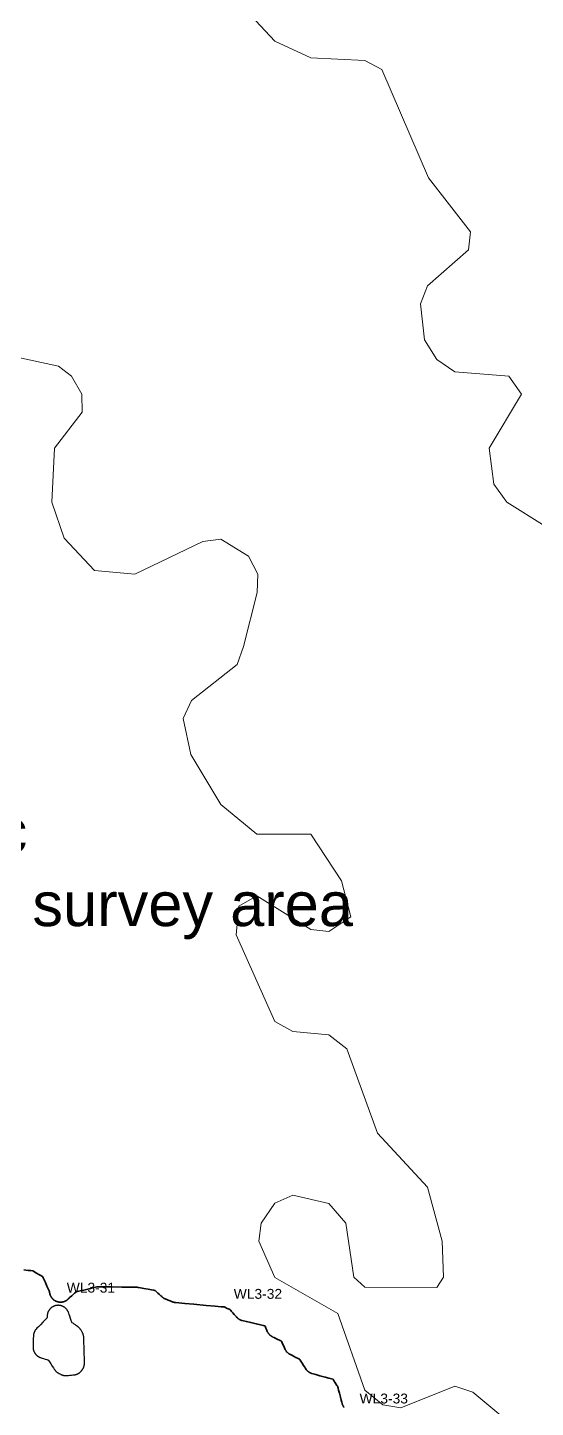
# Model space of a CAD drawing. Extents: x 6810325 to 6812275, y 1878569 to 1880689.
# Drawn here: x 6811668.7 to 6811761.2, y 1879629.4 to 1879880.5 of the extents above; entities that cross this region are included whole.
import ezdxf
from ezdxf.enums import TextEntityAlignment as Align

# ---------------------------------------------------------------- set-up
doc = ezdxf.new("R2010")
doc.units = 21
doc.header["$LTSCALE"] = 10
doc.header["$MEASUREMENT"] = 0
for name, color, linetype, lineweight in [('ANNO-LABELS', 7, 'CONTINUOUS', 18), ('TOPO-CONTOUR-MINOR', 36, 'CONTINUOUS', 13), ('WETL-FLAG', 2, 'CONTINUOUS', 13), ('WETL-FLAG-ID', 8, 'CONTINUOUS', 13), ('WETL-WETLAND-SWALE', 82, 'CONTINUOUS', 35), ('WETL-WETLAND-SWALE-ISLAND', 8, 'CONTINUOUS', 25)]:
    doc.layers.add(name, color=color, linetype=linetype, lineweight=lineweight)
doc.styles.add('LABEL', font='arial.ttf')

msp = doc.modelspace()

# ---------------------------------------------------------------- linework, layer by layer
at = {"layer": 'TOPO-CONTOUR-MINOR'}
for points, elevation in [([(6811762.974302273, 1879789.7853058176), (6811756.03931437, 1879794.1472859092), (6811753.658336047, 1879797.4281195453), (6811752.820792971, 1879803.9897868182), (6811758.680747013, 1879813.8322877272), (6811756.412635, 1879817.0821376252), (6811746.570134091, 1879817.848239643), (6811743.289300455, 1879820.1014384867), (6811741.057487335, 1879823.6747886364), (6811740.292504316, 1879830.236455909), (6811741.5886365175, 1879833.5172895454), (6811749.031165966, 1879840.0789568182), (6811749.390270116, 1879843.3597904546), (6811741.754731387, 1879853.2022913636), (6811733.245829645, 1879872.8872931818), (6811730.165965909, 1879874.5716742699), (6811720.323465001, 1879875.0088820502), (6811713.761797728, 1879878.0884905613), (6811709.387233228, 1879882.7297940908)], 207), ([(6811756.412635, 1879626.7318746904), (6811749.850967728, 1879632.1665101813), (6811746.570134091, 1879633.2616234042), (6811736.727633182, 1879629.3083508234), (6811733.446799546, 1879629.8761879997), (6811730.165965909, 1879632.5538380232), (6811725.235181843, 1879646.5097722728), (6811713.761797728, 1879653.025181048), (6811710.83488142, 1879659.6331068182), (6811711.257747096, 1879662.9139404546), (6811713.761797728, 1879666.538117146), (6811717.042631364, 1879668.0314175359), (6811723.604298636, 1879666.504536585), (6811726.6746096, 1879662.9139404546), (6811728.188116958, 1879653.0714395454), (6811730.165965909, 1879651.2773164664), (6811743.289300455, 1879651.19754945), (6811744.469055566, 1879653.0714395454), (6811744.230135829, 1879659.6331068182), (6811741.566092647, 1879669.4756077272), (6811732.454680928, 1879679.3181086364), (6811726.885132273, 1879694.6401427852), (6811723.604298636, 1879697.1819697495), (6811717.042631364, 1879697.8199127095), (6811713.761797728, 1879699.6224582072), (6811706.704015282, 1879715.4072786365), (6811707.200130455, 1879720.6138189724), (6811710.480964092, 1879722.533475106), (6811720.323465001, 1879716.3626573912), (6811723.604298636, 1879716.0287725455), (6811727.602145775, 1879718.6881122726), (6811725.887173316, 1879725.2497795455), (6811720.323465001, 1879733.7284455418), (6811710.480964092, 1879733.7025662349), (6811703.919296819, 1879739.1225898196), (6811698.478922183, 1879748.215615), (6811697.087148605, 1879754.7772822727), (6811698.57433892, 1879758.058115909), (6811706.888132328, 1879764.6197831817), (6811708.089422268, 1879767.900616818), (6811710.530051025, 1879777.7431177273), (6811710.673268727, 1879781.0239513635), (6811709.003146542, 1879784.304785), (6811703.919296819, 1879787.3943860747), (6811700.638463182, 1879786.9711444722), (6811688.250423547, 1879781.0239513635), (6811680.953461364, 1879781.7478892424), (6811675.379761734, 1879787.5856186363), (6811673.193035435, 1879794.1472859092), (6811673.621404227, 1879803.9897868182), (6811678.675944322, 1879810.551454091), (6811678.605404186, 1879813.8322877272), (6811676.7502922015, 1879817.1131213636), (6811674.391794091, 1879818.905091842), (6811664.549293182, 1879821.0132699297)], 206)]:
    msp.add_lwpolyline(points, dxfattribs=dict(at, elevation=elevation))
at = {"layer": 'WETL-FLAG'}
for p in [(6811674.679508812, 1879648.5443666342), (6811705.091168486, 1879647.4187159848)]:
    msp.add_point(p, dxfattribs=at)
at = {"layer": 'WETL-WETLAND-SWALE'}
msp.add_lwpolyline([(6811668.048667679, 1879654.422969914), (6811668.838661613, 1879654.3381632292), (6811669.369615871, 1879654.2809355482), (6811669.641530454, 1879654.2512868708), (6811669.654405361, 1879654.2492171968), (6811669.666960128, 1879654.246172925), (6811669.679194755, 1879654.2421540553), (6811669.691109244, 1879654.2371605872), (6811669.702703594, 1879654.2311925204), (6811669.8210539445, 1879654.1627574237), (6811670.046160295, 1879654.0318552963), (6811670.3780226465, 1879653.8384861383), (6811670.816640999, 1879653.5826499495), (6811671.148284571, 1879653.3890167964), (6811671.372953363, 1879653.2575866794), (6811671.490647372, 1879653.1883595984), (6811671.5013666, 1879653.181335553), (6811671.510857885, 1879653.1732114665), (6811671.519121222, 1879653.1639873388), (6811671.526156616, 1879653.1536631696), (6811671.5319640655, 1879653.1422389592), (6811671.6105574295, 1879652.9666518061), (6811671.76193671, 1879652.6269017097), (6811671.986101907, 1879652.1229886708), (6811672.28305302, 1879651.454912689), (6811672.506917333, 1879650.9508574847), (6811672.657694846, 1879650.6108230583), (6811672.735385561, 1879650.4348094095), (6811672.73998948, 1879650.4228165387), (6811672.7436516825, 1879650.4125223442), (6811672.746372169, 1879650.4039268258), (6811672.748150943, 1879650.397029984), (6811672.748988004, 1879650.3918318187), (6811672.7506276285, 1879650.3784025288), (6811672.753069818, 1879650.356742114), (6811672.756314574, 1879650.3268505747), (6811672.760361892, 1879650.2887279107), (6811672.765916479, 1879650.2480123565), (6811672.772978332, 1879650.2047039126), (6811672.781547452, 1879650.1588025787), (6811672.791623838, 1879650.1103083543), (6811672.802887351, 1879650.0621228495), (6811672.815337991, 1879650.0142460642), (6811672.828975757, 1879649.9666779977), (6811672.843800648, 1879649.91941865), (6811672.859776298, 1879649.8725839595), (6811672.876902704, 1879649.8261739262), (6811672.895179869, 1879649.7801885493), (6811672.91460779, 1879649.7346278296), (6811672.935138809, 1879649.6896035373), (6811672.956772923, 1879649.6451156726), (6811672.979510133, 1879649.6011642353), (6811673.00335044, 1879649.5577492253), (6811673.028235359, 1879649.5149771497), (6811673.054164887, 1879649.4728480084), (6811673.081139027, 1879649.431361801), (6811673.109157779, 1879649.390518528), (6811673.138152405, 1879649.350418387), (6811673.168122903, 1879649.3110613776), (6811673.199069278, 1879649.2724475004), (6811673.2309915265, 1879649.2345767552), (6811673.263811337, 1879649.1975420471), (6811673.297528712, 1879649.161343376), (6811673.332143647, 1879649.1259807425), (6811673.367656143, 1879649.0914541464), (6811673.4039790835, 1879649.0578482887), (6811673.441112464, 1879649.0251631702), (6811673.4790562885, 1879648.99339879), (6811673.517810554, 1879648.9625551486), (6811673.557280188, 1879648.9327079123), (6811673.597465193, 1879648.9038570812), (6811673.638365567, 1879648.8760026551), (6811673.67998131, 1879648.849144634), (6811673.722210329, 1879648.8233489068), (6811673.765052624, 1879648.7986154733), (6811673.808508197, 1879648.7749443338), (6811673.852577046, 1879648.7523354879), (6811673.89715106, 1879648.7308444004), (6811673.94223024, 1879648.7104710713), (6811673.987814587, 1879648.6912155007), (6811674.033904098, 1879648.673077688), (6811674.080385707, 1879648.6561021302), (6811674.127259415, 1879648.6402888265), (6811674.17452522, 1879648.6256377774), (6811674.222183123, 1879648.612148983), (6811674.270116208, 1879648.5998555338), (6811674.318324478, 1879648.58875743), (6811674.366807928, 1879648.5788546717), (6811674.415566562, 1879648.5701472592), (6811674.464480761, 1879648.562656553), (6811674.513550527, 1879648.5563825537), (6811674.562775861, 1879648.5513252611), (6811674.61215676, 1879648.5474846752), (6811674.661572083, 1879648.5448702178), (6811674.711021831, 1879648.543481889), (6811674.760506003, 1879648.5433196886), (6811674.8100246, 1879648.5443836167), (6811674.859456141, 1879648.5466710634), (6811674.908800624, 1879648.5501820287), (6811674.958058053, 1879648.5549165122), (6811675.007228426, 1879648.5608745143), (6811675.056191117, 1879648.5680414184), (6811675.104946124, 1879648.576417225), (6811675.153493452, 1879648.5860019336), (6811675.201833097, 1879648.5967955438), (6811675.2498464715, 1879648.6087715775), (6811675.297533578, 1879648.6219300344), (6811675.344894414, 1879648.636270914), (6811675.39192898, 1879648.651794217), (6811675.43852189, 1879648.6684618609), (6811675.484673144, 1879648.6862738451), (6811675.530382742, 1879648.7052301706), (6811675.575650684, 1879648.725330837), (6811675.620365917, 1879648.7465265328), (6811675.664528442, 1879648.768817258), (6811675.708138257, 1879648.7922030129), (6811675.751195365, 1879648.816683797), (6811675.793594135, 1879648.8421995537), (6811675.835334569, 1879648.8687502833), (6811675.876416666, 1879648.8963359853), (6811675.916840425, 1879648.92495666), (6811675.956506679, 1879648.9545420944), (6811675.995415427, 1879648.9850922886), (6811676.033566669, 1879649.0166072426), (6811676.070960406, 1879649.0490869563), (6811676.1075049015, 1879649.0824517496), (6811676.143200156, 1879649.116701623), (6811676.178046171, 1879649.151836576), (6811676.212042943, 1879649.1878566083), (6811676.239350332, 1879649.2169902143), (6811676.259968337, 1879649.2392373937), (6811676.273896956, 1879649.2545981463), (6811676.2811361905, 1879649.2630724723), (6811676.288690119, 1879649.271483893), (6811676.296558741, 1879649.2798324088), (6811676.304742055, 1879649.288118019), (6811676.313240062, 1879649.2963407242), (6811676.395185324, 1879649.368987959), (6811676.55057784, 1879649.506059724), (6811676.779417611, 1879649.7075560184), (6811677.081704635, 1879649.9734768423), (6811677.310770334, 1879650.1747906497), (6811677.466614707, 1879650.3114974406), (6811677.549237754, 1879650.3835972142), (6811677.558639473, 1879650.3910899714), (6811677.568575866, 1879650.3975518858), (6811677.579046929, 1879650.4029829577), (6811677.590052663, 1879650.4073831872), (6811677.601593071, 1879650.410752574), (6811677.843850968, 1879650.4693248977), (6811678.316826359, 1879650.5831001587), (6811679.020519242, 1879650.7520783567), (6811679.954929616, 1879650.9762594916), (6811680.659446827, 1879651.145050748), (6811681.134070875, 1879651.258452126), (6811681.378801761, 1879651.316463625), (6811681.393639483, 1879651.3190852455), (6811681.408529228, 1879651.3212536848), (6811681.423470998, 1879651.322968943), (6811681.43846479, 1879651.32423102), (6811681.453510605, 1879651.325039915), (6811681.910604912, 1879651.3225816055), (6811682.809747712, 1879651.3168560911), (6811684.150939004, 1879651.3078633714), (6811685.934178787, 1879651.295603447), (6811687.274322058, 1879651.2862714604), (6811688.171368815, 1879651.2798674116), (6811688.625319059, 1879651.276391301), (6811688.636172789, 1879651.2758431286), (6811688.647004284, 1879651.2750592316), (6811688.657813543, 1879651.2740396105), (6811688.668600567, 1879651.2727842652), (6811688.6793653555, 1879651.2712931954), (6811688.889542121, 1879651.2331423543), (6811689.299130864, 1879651.1583317413), (6811689.908131584, 1879651.0468613566), (6811690.71654428, 1879650.8987312003), (6811691.325693874, 1879650.7869732124), (6811691.735580366, 1879650.7115873927), (6811691.946203755, 1879650.6725737418), (6811691.957564041, 1879650.6699322592), (6811691.968312904, 1879650.6660709302), (6811691.978450346, 1879650.6609897546), (6811691.987976364, 1879650.6546887322), (6811691.99689096, 1879650.6471678638), (6811692.079653044, 1879650.5709337173), (6811692.236262616, 1879650.4259862937), (6811692.466719676, 1879650.2123255925), (6811692.771024224, 1879649.9299516138), (6811693.008257587, 1879649.710572691), (6811693.178419765, 1879649.5541888238), (6811693.281510759, 1879649.4608000128), (6811693.317530567, 1879649.4304062575), (6811693.354225799, 1879649.4008941157), (6811693.391596459, 1879649.3722635868), (6811693.42964254, 1879649.3445146715), (6811693.468364047, 1879649.3176473693), (6811693.507674969, 1879649.2917213582), (6811693.547575307, 1879649.2667366385), (6811693.588065062, 1879649.2426932098), (6811693.629144231, 1879649.219591072), (6811693.670721572, 1879649.1974815403), (6811693.712797083, 1879649.1763646142), (6811693.755370765, 1879649.1562402938), (6811693.798442618, 1879649.137108579), (6811693.915063589, 1879649.0899730981), (6811694.1052336795, 1879649.014833851), (6811694.368952889, 1879648.9116908372), (6811694.706221217, 1879648.7805440575), (6811694.970308002, 1879648.6784460633), (6811695.161213243, 1879648.6053968542), (6811695.278936941, 1879648.5613964314), (6811695.3234790955, 1879648.5464447942), (6811695.368322946, 1879648.5325549028), (6811695.413468493, 1879648.5197267572), (6811695.4589157365, 1879648.5079603575), (6811695.504664674, 1879648.4972557037), (6811695.550614316, 1879648.487636427), (6811695.5967646595, 1879648.479102527), (6811695.643115706, 1879648.471654004), (6811695.689667456, 1879648.465290858), (6811696.273415721, 1879648.4116280947), (6811697.394360501, 1879648.3106657136), (6811699.052501798, 1879648.1624037153), (6811701.24783961, 1879647.9668420998), (6811702.897206728, 1879647.8197806398), (6811704.000603153, 1879647.7212193357), (6811704.558028885, 1879647.6711581873), (6811704.569483925, 1879647.6695971948), (6811704.580720116, 1879647.667261183), (6811704.591737459, 1879647.6641501524), (6811704.602535957, 1879647.6602641025), (6811704.613115607, 1879647.655603034), (6811704.682643358, 1879647.6214701447), (6811704.811119212, 1879647.5578654348), (6811704.9985431675, 1879647.4647889044), (6811705.244915225, 1879647.3422405536), (6811705.432357265, 1879647.24883682), (6811705.560869289, 1879647.184577704), (6811705.630451295, 1879647.149463205), (6811705.6411032835, 1879647.1434933234), (6811705.651205162, 1879647.136812564), (6811705.660756927, 1879647.1294209266), (6811705.669758582, 1879647.1213184113), (6811705.678210124, 1879647.1125050185), (6811705.7542729145, 1879647.025622261), (6811705.897946952, 1879646.8606701388), (6811706.109232236, 1879646.6176486525), (6811706.388128767, 1879646.296557802), (6811706.6064333385, 1879646.0462803822), (6811706.76414595, 1879645.8668163936), (6811706.861266602, 1879645.758165836), (6811706.897795293, 1879645.7203287098), (6811706.935267067, 1879645.6835031542), (6811706.973681922, 1879645.6476891693), (6811707.013039861, 1879645.6128867553), (6811707.053340882, 1879645.5790959117), (6811707.094473513, 1879645.546410104), (6811707.136437753, 1879645.5148293325), (6811707.179233605, 1879645.484353597), (6811707.222861066, 1879645.4549828975), (6811707.267199464, 1879645.426798473), (6811707.312248801, 1879645.3998003234), (6811707.358009072, 1879645.373988449), (6811707.40448028, 1879645.3493628502), (6811707.451533888, 1879645.3259916403), (6811707.499169892, 1879645.3038748198), (6811707.547388294, 1879645.2830123887), (6811707.596189095, 1879645.263404347), (6811707.6454373095, 1879645.2451049304), (6811707.69513294, 1879645.2281141384), (6811707.745275985, 1879645.212431972), (6811707.795866446, 1879645.1980584306), (6811708.084975084, 1879645.1300029566), (6811708.612601901, 1879645.0082655505), (6811709.378746897, 1879644.8328462122), (6811710.38341007, 1879644.6037449415), (6811711.139916811, 1879644.4310684847), (6811711.648267122, 1879644.3148168419), (6811711.908461, 1879644.2549900129), (6811711.920498447, 1879644.2515879977), (6811711.930958545, 1879644.2462563873), (6811711.939841294, 1879644.2389951819), (6811711.947146693, 1879644.2298043808), (6811711.952874744, 1879644.2186839844), (6811711.985286063, 1879644.1481255242), (6811712.044380644, 1879644.0181289997), (6811712.130158494, 1879643.8286944113), (6811712.242619609, 1879643.5798217591), (6811712.33259308, 1879643.3821913544), (6811712.400078905, 1879643.2358031974), (6811712.445077085, 1879643.1406572883), (6811712.46758762, 1879643.0967536266), (6811712.491152502, 1879643.0534580396), (6811712.515771729, 1879643.0107705272), (6811712.541445302, 1879642.9686910892), (6811712.568173222, 1879642.927219726), (6811712.595890425, 1879642.8864573888), (6811712.624596911, 1879642.8464040777), (6811712.65429268, 1879642.807059793), (6811712.684977734, 1879642.768424535), (6811712.716577375, 1879642.730592351), (6811712.749091605, 1879642.6935632417), (6811712.782520424, 1879642.6573372069), (6811712.816863829, 1879642.6219142466), (6811712.852038223, 1879642.5873805895), (6811712.888043606, 1879642.5537362345), (6811712.924879974, 1879642.5209811833), (6811712.96254733, 1879642.4891154347), (6811713.000953983, 1879642.4582165584), (6811713.04009993, 1879642.4282845547), (6811713.079985173, 1879642.3993194236), (6811713.120609713, 1879642.3713211645), (6811713.1618746575, 1879642.344357933), (6811713.203780005, 1879642.3184297285), (6811713.246325759, 1879642.2935365513), (6811713.289511919, 1879642.2696784013), (6811713.420264894, 1879642.2036175271), (6811713.638584683, 1879642.0953539286), (6811713.944471288, 1879641.9448876055), (6811714.337924708, 1879641.752218558), (6811714.63566184, 1879641.6062550694), (6811714.837682688, 1879641.5069971392), (6811714.943987248, 1879641.4544447674), (6811714.954575522, 1879641.4485979546), (6811714.963903098, 1879641.4415255561), (6811714.971969979, 1879641.433227572), (6811714.978776163, 1879641.423704002), (6811714.984321651, 1879641.4129548466), (6811715.028364912, 1879641.3172627455), (6811715.110905947, 1879641.1366276988), (6811715.231944756, 1879640.871049706), (6811715.391481338, 1879640.520528767), (6811715.516554411, 1879640.24708696), (6811715.607163971, 1879640.0507242847), (6811715.663310021, 1879639.931440741), (6811715.684992559, 1879639.889236329), (6811715.707650827, 1879639.847593246), (6811715.731284826, 1879639.8065114927), (6811715.755894554, 1879639.7659910682), (6811715.781480011, 1879639.726031973), (6811715.807983596, 1879639.6867241687), (6811715.835405308, 1879639.6480676553), (6811715.863745148, 1879639.610062433), (6811715.893003116, 1879639.5727085012), (6811715.923113342, 1879639.5360899572), (6811715.954075826, 1879639.5002068006), (6811715.985890568, 1879639.4650590317), (6811716.018557569, 1879639.4306466503), (6811716.052003282, 1879639.3970471304), (6811716.0862277085, 1879639.3642604721), (6811716.121230848, 1879639.3322866755), (6811716.157012702, 1879639.3011257402), (6811716.1934927115, 1879639.270847821), (6811716.230670876, 1879639.241452917), (6811716.268547198, 1879639.2129410289), (6811716.3071216745, 1879639.1853121568), (6811716.346307463, 1879639.1586285022), (6811716.386104565, 1879639.1328900652), (6811716.426512977, 1879639.1080968461), (6811716.4675327, 1879639.0842488445), (6811716.604921743, 1879639.0109684078), (6811716.838680105, 1879638.8882555363), (6811717.168807785, 1879638.7161102293), (6811717.595304783, 1879638.494532487), (6811717.917908681, 1879638.326747449), (6811718.136619475, 1879638.2127551157), (6811718.251437168, 1879638.1525554867), (6811718.262361757, 1879638.1461485624), (6811718.272421295, 1879638.1387855567), (6811718.281615779, 1879638.1304664696), (6811718.2899452085, 1879638.1211913016), (6811718.297409585, 1879638.110960052), (6811718.372988895, 1879637.996247282), (6811718.516683138, 1879637.7770529913), (6811718.728492314, 1879637.4533771796), (6811719.008416422, 1879637.0252198467), (6811719.226012573, 1879636.693626375), (6811719.381280769, 1879636.458596764), (6811719.474221008, 1879636.3201310132), (6811719.504833289, 1879636.2782291234), (6811719.536490097, 1879636.2371768628), (6811719.569191428, 1879636.1969742314), (6811719.602937282, 1879636.1576212293), (6811719.637727662, 1879636.1191178567), (6811719.6734688785, 1879636.0815677983), (6811719.710160934, 1879636.0449710544), (6811719.747803828, 1879636.0093276245), (6811719.78639756, 1879635.9746375089), (6811719.825838201, 1879635.940994124), (6811719.866125751, 1879635.9083974697), (6811719.907260211, 1879635.876847546), (6811719.94924158, 1879635.8463443522), (6811719.99195681, 1879635.8169700312), (6811720.035405897, 1879635.7887245822), (6811720.0795888435, 1879635.7616080055), (6811720.124505649, 1879635.7356203008), (6811720.1700353585, 1879635.7108314498), (6811720.21617797, 1879635.6872414523), (6811720.262933485, 1879635.664850309), (6811720.310301904, 1879635.6436580196), (6811720.358155668, 1879635.6237216522), (6811720.406494778, 1879635.6050412068), (6811720.455319234, 1879635.5876166837), (6811720.504629036, 1879635.571448083), (6811720.775011399, 1879635.4959972785), (6811721.266466322, 1879635.36126427), (6811721.978993807, 1879635.1672490584), (6811722.912593851, 1879634.9139516433), (6811723.615514041, 1879634.7231029565), (6811724.087754376, 1879634.5947029982), (6811724.329314857, 1879634.5287517686), (6811724.340195482, 1879634.5252492675), (6811724.349989391, 1879634.520277643), (6811724.3586965855, 1879634.5138368965), (6811724.366317064, 1879634.5059270265), (6811724.372850826, 1879634.4965480338), (6811724.429785451, 1879634.4068804926), (6811724.537120938, 1879634.2369244033), (6811724.694857288, 1879633.9866797656), (6811724.902994501, 1879633.6561465797), (6811725.060680708, 1879633.4054141883), (6811725.167915905, 1879633.2344825915), (6811725.224700097, 1879633.1433517896), (6811725.231033282, 1879633.1320217825), (6811725.236744124, 1879633.1204248494), (6811725.241832627, 1879633.1085609915), (6811725.246298787, 1879633.0964302076), (6811725.250142606, 1879633.0840324983), (6811725.298944062, 1879632.893678521), (6811725.392703155, 1879632.5253682756), (6811725.531419885, 1879631.9791017622), (6811725.7150942525, 1879631.254878981), (6811725.856267556, 1879630.7004795782), (6811725.954939794, 1879630.315903554), (6811726.011110968, 1879630.1011509085), (6811726.024781079, 1879630.0562216416), (6811726.039489953, 1879630.01166256), (6811726.055237592, 1879629.9674736643), (6811726.072023996, 1879629.9236549542), (6811726.089849165, 1879629.8802064296), (6811726.108673784, 1879629.837223917), (6811726.128497855, 1879629.7947074159), (6811726.149321377, 1879629.7526569266), (6811726.1711443495, 1879629.7110724493), (6811726.1939186435, 1879629.6700456985), (6811726.2176442575, 1879629.6295766747), (6811726.242321191, 1879629.5896653777), (6811726.267949449, 1879629.5503118075), (6811726.294472501, 1879629.511602759), (6811726.321890349, 1879629.4735382318), (6811726.3502029935, 1879629.4361182263), (6811726.379410436, 1879629.3993427423), (6811726.409448259, 1879629.3632928887)], dxfattribs=at)
at = {"layer": 'WETL-WETLAND-SWALE-ISLAND'}
msp.add_lwpolyline([(6811671.8965642955, 1879645.284961947), (6811671.542356918, 1879644.9205220183), (6811671.072689862, 1879644.4375569592), (6811670.712741669, 1879644.0666441408), (6811670.46251234, 1879643.8077835622), (6811670.322001871, 1879643.6609752239), (6811670.291210264, 1879643.6262191262), (6811670.261257912, 1879643.5907863807), (6811670.232144817, 1879643.5546769877), (6811670.203870978, 1879643.5178909474), (6811670.176436394, 1879643.4804282598), (6811670.1499002185, 1879643.442369698), (6811670.124262448, 1879643.4037152627), (6811670.099523088, 1879643.364464953), (6811670.075682133, 1879643.3246187698), (6811670.052790991, 1879643.2842626255), (6811670.030849662, 1879643.2433965201), (6811670.009858142, 1879643.2020204538), (6811669.989816434, 1879643.1601344259), (6811669.9707677495, 1879643.117828748), (6811669.952712088, 1879643.0751034198), (6811669.935649451, 1879643.0319584413), (6811669.919579836, 1879642.9883938127), (6811669.904537893, 1879642.9445034638), (6811669.890523622, 1879642.9002873946), (6811669.8775370205, 1879642.8557456057), (6811669.865578092, 1879642.8108780961), (6811669.854672618, 1879642.765781606), (6811669.844820601, 1879642.720456135), (6811669.83602204, 1879642.6749016829), (6811669.828276936, 1879642.6291182502), (6811669.821601987, 1879642.5832045504), (6811669.815997191, 1879642.537160584), (6811669.811462552, 1879642.4909863507), (6811669.8079980705, 1879642.4446818505), (6811669.801929927, 1879642.2870742222), (6811669.793258125, 1879642.018163466), (6811669.781982664, 1879641.6379495815), (6811669.768103545, 1879641.1464325688), (6811669.757966002, 1879640.7653056832), (6811669.7515700385, 1879640.4945689247), (6811669.748915653, 1879640.334222293), (6811669.750002843, 1879640.2842657887), (6811669.752335241, 1879640.2343987795), (6811669.755912844, 1879640.1846212652), (6811669.7607356515, 1879640.1349332463), (6811669.766803665, 1879640.085334723), (6811669.774101732, 1879640.0359495338), (6811669.782629853, 1879639.986777679), (6811669.792388029, 1879639.9378191591), (6811669.80337626, 1879639.889073973), (6811669.815567109, 1879639.8406638307), (6811669.828960577, 1879639.7925887317), (6811669.843556663, 1879639.7448486756), (6811669.859355369, 1879639.6974436624), (6811669.876317246, 1879639.650492055), (6811669.894442294, 1879639.6039938536), (6811669.913730513, 1879639.5579490575), (6811669.934181906, 1879639.512357667), (6811669.955745406, 1879639.4673335166), (6811669.978421014, 1879639.4228766055), (6811670.00220873, 1879639.3789869344), (6811670.027108556, 1879639.3356645033), (6811670.053058318, 1879639.2930174805), (6811670.080058018, 1879639.2510458669), (6811670.108107654, 1879639.2097496616), (6811670.137207229, 1879639.1691288648), (6811670.167284084, 1879639.1292849004), (6811670.198338219, 1879639.0902177682), (6811670.230369635, 1879639.051927468), (6811670.263378331, 1879639.014414), (6811670.297281891, 1879638.977771029), (6811670.332080314, 1879638.941998555), (6811670.3677736, 1879638.907096578), (6811670.40436175, 1879638.873065098), (6811670.441753408, 1879638.839989086), (6811670.479948576, 1879638.807868542), (6811670.518947252, 1879638.776703466), (6811670.558749436, 1879638.746493858), (6811670.599255751, 1879638.7173151465), (6811670.640466195, 1879638.6891673312), (6811670.682380767, 1879638.6620504123), (6811670.724999469, 1879638.6359643894), (6811670.768215888, 1879638.6109743956), (6811670.812030025, 1879638.587080431), (6811670.85644188, 1879638.564282495), (6811670.901451451, 1879638.5425805878), (6811670.946946358, 1879638.5220288956), (6811670.992926603, 1879638.5026274188), (6811671.039392183, 1879638.4843761565), (6811671.086343098, 1879638.4672751087), (6811671.203756612, 1879638.4290840742), (6811671.391632723, 1879638.3698030526), (6811671.649971432, 1879638.2894320437), (6811671.978772739, 1879638.1879710476), (6811672.2282377705, 1879638.110833493), (6811672.398366527, 1879638.0580193796), (6811672.489159008, 1879638.0295287077), (6811672.500615213, 1879638.0253614774), (6811672.510995802, 1879638.019768332), (6811672.520300771, 1879638.012749271), (6811672.528530123, 1879638.004304295), (6811672.535683857, 1879637.994433404), (6811672.61007086, 1879637.8811191083), (6811672.751691129, 1879637.6643614075), (6811672.960544667, 1879637.3441603028), (6811673.236631473, 1879636.9205157934), (6811673.450254364, 1879636.5936463058), (6811673.601413342, 1879636.3635518407), (6811673.690108407, 1879636.2302323973), (6811673.716339558, 1879636.193687976), (6811673.743365295, 1879636.157769925), (6811673.771185618, 1879636.1224782437), (6811673.799800528, 1879636.0878129324), (6811673.829210024, 1879636.0537739913), (6811673.859354595, 1879636.0204303002), (6811673.89023424, 1879635.9877818592), (6811673.921848959, 1879635.9558286683), (6811673.9541987525, 1879635.9245707274), (6811673.987218158, 1879635.8940712893), (6811674.020907176, 1879635.8643303537), (6811674.055265806, 1879635.835347921), (6811674.090294048, 1879635.8071239907), (6811674.12592102, 1879635.7797156763), (6811674.162146723, 1879635.7531229777), (6811674.198971156, 1879635.7273458946), (6811674.236394319, 1879635.702384427), (6811674.274340484, 1879635.6782890866), (6811674.312809651, 1879635.6550598731), (6811674.351801819, 1879635.6326967867), (6811674.391316989, 1879635.6111998272), (6811674.447290275, 1879635.5822495376), (6811674.519721675, 1879635.5458459181), (6811674.608611188, 1879635.5019889686), (6811674.713958815, 1879635.4506786887), (6811674.803678547, 1879635.40758493), (6811674.877770385, 1879635.3727076927), (6811674.936234329, 1879635.3460469758), (6811674.9790703785, 1879635.3276027802), (6811675.022289474, 1879635.3101764533), (6811675.065891616, 1879635.2937679952), (6811675.109876806, 1879635.2783774058), (6811675.154245041, 1879635.2640046855), (6811675.198899818, 1879635.2506810962), (6811675.243841135, 1879635.2384066381), (6811675.289068993, 1879635.2271813112), (6811675.334583392, 1879635.2170051157), (6811675.380285333, 1879635.2079001856), (6811675.426174814, 1879635.1998665216), (6811675.472251838, 1879635.1929041226), (6811675.518516404, 1879635.1870129886), (6811675.564867879, 1879635.1822059348), (6811675.611306267, 1879635.1784829604), (6811675.657831565, 1879635.1758440658), (6811675.704443773, 1879635.1742892505), (6811675.7510415055, 1879635.1738218965), (6811675.797624761, 1879635.1744420035), (6811675.844193542, 1879635.1761495722), (6811675.890747847, 1879635.1789446024), (6811676.00483899, 1879635.1895147823), (6811676.186466971, 1879635.2078601127), (6811676.435631791, 1879635.2339805928), (6811676.752333451, 1879635.2678762232), (6811677.0013804175, 1879635.2950776564), (6811677.182772692, 1879635.3155848924), (6811677.2965102745, 1879635.3293979317), (6811677.342593165, 1879635.3365167738), (6811677.388460163, 1879635.3447011192), (6811677.434111266, 1879635.353950968), (6811677.479546479, 1879635.3642663197), (6811677.524765799, 1879635.3756471747), (6811677.569670904, 1879635.3880687873), (6811677.614261797, 1879635.4015311575), (6811677.658538476, 1879635.4160342857), (6811677.702500941, 1879635.431578171), (6811677.746053604, 1879635.4481290174), (6811677.789196465, 1879635.465686824), (6811677.831929524, 1879635.484251591), (6811677.874252784, 1879635.5038233185), (6811677.916074216, 1879635.5243594516), (6811677.957393823, 1879635.54585999), (6811677.998211605, 1879635.5683249338), (6811678.03852756, 1879635.591754283), (6811678.078254031, 1879635.616097095), (6811678.117391017, 1879635.6413533697), (6811678.155938518, 1879635.6675231073), (6811678.193896534, 1879635.6946063074), (6811678.231182532, 1879635.7225440831), (6811678.267796514, 1879635.7513364344), (6811678.303738477, 1879635.780983361), (6811678.339008423, 1879635.811484863), (6811678.373529663, 1879635.842774621), (6811678.407302199, 1879635.8748526343), (6811678.440326029, 1879635.9077189036), (6811678.472601151, 1879635.9413734286), (6811678.504057394, 1879635.9757430337), (6811678.534694755, 1879636.0108277195), (6811678.564513236, 1879636.0466274852), (6811678.593512836, 1879636.0831423313), (6811678.621630499, 1879636.1202928633), (6811678.648866226, 1879636.1580790812), (6811678.675220017, 1879636.1965009845), (6811678.700691873, 1879636.2355585734), (6811678.725669436, 1879636.274847921), (6811678.750152708, 1879636.3143690273), (6811678.774141688, 1879636.3541218918), (6811678.797636377, 1879636.394106515), (6811678.820658272, 1879636.4343466265), (6811678.843207375, 1879636.4748422266), (6811678.865283686, 1879636.515593315), (6811678.886887205, 1879636.5565998913), (6811678.907518228, 1879636.5980625367), (6811678.927176756, 1879636.6399812514), (6811678.945862789, 1879636.6823560349), (6811678.963576326, 1879636.7251868872), (6811678.980279315, 1879636.768381797), (6811678.995971755, 1879636.8119407648), (6811679.010653648, 1879636.8558637898), (6811679.024324993, 1879636.9001508723), (6811679.036956419, 1879636.9447068728), (6811679.048547926, 1879636.989531791), (6811679.059099517, 1879637.034625627), (6811679.06861119, 1879637.0799883807), (6811679.077062511, 1879637.1255226014), (6811679.084453481, 1879637.1712282896), (6811679.0907841, 1879637.2171054445), (6811679.096054366, 1879637.2631540666), (6811679.10025296, 1879637.3092752323), (6811679.10337988, 1879637.355468941), (6811679.105435127, 1879637.4017351926), (6811679.106418703, 1879637.4480739874), (6811679.100024112, 1879637.7664331112), (6811679.086251355, 1879638.356812564), (6811679.065100433, 1879639.2192123453), (6811679.036571346, 1879640.3536324555), (6811679.014216628, 1879641.217064343), (6811678.998036277, 1879641.8095080073), (6811678.988030297, 1879642.1309634484), (6811678.984198686, 1879642.1814306667), (6811678.979096484, 1879642.2317364065), (6811678.972723691, 1879642.2818806681), (6811678.965080307, 1879642.3318634517), (6811678.956166333, 1879642.3816847568), (6811678.946004601, 1879642.4312169603), (6811678.934595115, 1879642.4804600617), (6811678.921937871, 1879642.529414062), (6811678.908032869, 1879642.5780789603), (6811678.892915731, 1879642.626330096), (6811678.876586458, 1879642.6741674691), (6811678.859045045, 1879642.7215910794), (6811678.840291496, 1879642.768600927), (6811678.82037385, 1879642.8150765905), (6811678.799292105, 1879642.8610180698), (6811678.777046263, 1879642.906425365), (6811678.753636324, 1879642.9512984762), (6811678.718461469, 1879643.01491933), (6811678.671521699, 1879643.0972879266), (6811678.612817015, 1879643.198404266), (6811678.542347414, 1879643.318268348), (6811678.482112455, 1879643.4193131714), (6811678.432112136, 1879643.5015387372), (6811678.392346458, 1879643.564945044), (6811678.36281542, 1879643.6095320927), (6811678.332136067, 1879643.6532668532), (6811678.300308396, 1879643.6961493255), (6811678.26733241, 1879643.7381795098), (6811678.233208109, 1879643.7793574058), (6811678.198033089, 1879643.8195652417), (6811678.161807354, 1879643.8588030168), (6811678.124530899, 1879643.8970707315), (6811678.086203728, 1879643.934368386), (6811678.046935458, 1879643.970589305), (6811678.006726089, 1879644.005733489), (6811677.965575622, 1879644.0398009385), (6811677.923484056, 1879644.0727916525), (6811677.828066902, 1879644.142280362), (6811677.679324159, 1879644.2482670664), (6811677.477255828, 1879644.390751766), (6811677.221861908, 1879644.5697344611), (6811677.027740901, 1879644.7059888092), (6811676.894892809, 1879644.7995148108), (6811676.823317629, 1879644.8503124656), (6811676.813015363, 1879644.8583817736), (6811676.804091681, 1879644.8674784848), (6811676.796546582, 1879644.8776025986), (6811676.790380067, 1879644.888754116), (6811676.785592135, 1879644.900933037), (6811676.746912157, 1879645.0154593312), (6811676.674340134, 1879645.2323329984), (6811676.567876063, 1879645.5515540396), (6811676.427519948, 1879645.9731224547), (6811676.317861646, 1879646.3006207081), (6811676.238901159, 1879646.5340488008), (6811676.190638485, 1879646.673406732), (6811676.173073624, 1879646.718694502), (6811676.154430864, 1879646.763502743), (6811676.134710204, 1879646.8078314546), (6811676.113911643, 1879646.851680637), (6811676.092035182, 1879646.895050291), (6811676.069132437, 1879646.937838084), (6811676.04520341, 1879646.9800440173), (6811676.0202481, 1879647.0216680905), (6811675.994266506, 1879647.0627103033), (6811675.967319935, 1879647.1030738167), (6811675.939408384, 1879647.1427586307), (6811675.910531854, 1879647.1817647452), (6811675.880690345, 1879647.2200921602), (6811675.849954268, 1879647.257650442), (6811675.8183236215, 1879647.2944395905), (6811675.78579841, 1879647.3304596057), (6811675.7523786295, 1879647.3657104876), (6811675.718143135, 1879647.4001090615), (6811675.683091927, 1879647.4336553274), (6811675.647225006, 1879647.4663492856), (6811675.61054237, 1879647.4981909355), (6811675.573130574, 1879647.5291051469), (6811675.534989618, 1879647.55909192), (6811675.4961195, 1879647.5881512547), (6811675.456520222, 1879647.6162831506), (6811675.416285219, 1879647.6434212308), (6811675.375414488, 1879647.6695654949), (6811675.333908031, 1879647.6947159432), (6811675.291765849, 1879647.7188725753), (6811675.249087375, 1879647.7419783939), (6811675.20587261, 1879647.764033399), (6811675.162121555, 1879647.7850375907), (6811675.117834207, 1879647.8049909682), (6811675.073115065, 1879647.8238464524), (6811675.027964127, 1879647.8416040426), (6811674.982381395, 1879647.858263739), (6811674.936366868, 1879647.8738255417), (6811674.890029117, 1879647.8882527326), (6811674.843368144, 1879647.901545311), (6811674.796383947, 1879647.913703278), (6811674.749076527, 1879647.924726633), (6811674.701557505, 1879647.934589366), (6811674.653826881, 1879647.9432914779), (6811674.605884656, 1879647.9508329679), (6811674.55773083, 1879647.9572138363), (6811674.509479023, 1879647.9624190272), (6811674.461129233, 1879647.966448541), (6811674.412681461, 1879647.9693023774), (6811674.364135708, 1879647.9709805367), (6811674.315606516, 1879647.9714790587), (6811674.267093888, 1879647.970797944), (6811674.21859782, 1879647.9689371926), (6811674.170118313, 1879647.965896804), (6811674.121769758, 1879647.961683952), (6811674.073552152, 1879647.9562986372), (6811674.025465496, 1879647.9497408592), (6811673.97750979, 1879647.9420106178), (6811673.929798186, 1879647.933126153), (6811673.882330682, 1879647.923087465), (6811673.83510728, 1879647.911894553), (6811673.788127979, 1879647.8995474172), (6811673.741503629, 1879647.8860751914), (6811673.695234228, 1879647.8714778752), (6811673.649319775, 1879647.8557554684), (6811673.603760273, 1879647.8389079713), (6811673.558663218, 1879647.8209751353), (6811673.51402861, 1879647.801956961), (6811673.46985645, 1879647.781853448), (6811673.426146737, 1879647.760664596), (6811673.383002605, 1879647.738440401), (6811673.340424055, 1879647.7151808622), (6811673.298411086, 1879647.6908859801), (6811673.256963696, 1879647.6655557547), (6811673.216179684, 1879647.6392499525), (6811673.176059045, 1879647.6119685736), (6811673.136601784, 1879647.5837116186), (6811673.097807901, 1879647.5544790865), (6811673.059768926, 1879647.5243399525), (6811673.022484862, 1879647.4932942162), (6811672.98595571, 1879647.4613418775), (6811672.9501814665, 1879647.4284829367), (6811672.915246544, 1879647.3947949247), (6811672.881150942, 1879647.3602778409), (6811672.84789466, 1879647.324931686), (6811672.815477699, 1879647.2887564597), (6811672.783976546, 1879647.2518375176), (6811672.7533912, 1879647.21417486), (6811672.723721663, 1879647.1757684867), (6811672.694967933, 1879647.1366183977), (6811672.667197856, 1879647.0968169677), (6811672.640411433, 1879647.0563641973), (6811672.614608662, 1879647.0152600857), (6811672.589789545, 1879646.9735046334), (6811672.566012641, 1879646.9311963627), (6811672.54327795, 1879646.8883352734), (6811672.521585473, 1879646.8449213656), (6811672.50093521, 1879646.8009546392), (6811672.481375884, 1879646.756538834), (6811672.462907497, 1879646.71167395), (6811672.445530048, 1879646.6663599873), (6811672.429243536, 1879646.620596946), (6811672.41408639, 1879646.574492804), (6811672.400058612, 1879646.5280475614), (6811672.3871602, 1879646.4812612182), (6811672.375391154, 1879646.4341337741), (6811672.364779242, 1879646.3867764273), (6811672.355324467, 1879646.3391891774), (6811672.347026827, 1879646.2913720245), (6811672.339886322, 1879646.2433249685), (6811672.331776139, 1879646.179537729), (6811672.32269628, 1879646.1000103052), (6811672.312646743, 1879646.0047426985), (6811672.301627529, 1879645.8937349082), (6811672.29293013, 1879645.8075543486), (6811672.286554548, 1879645.7462010204), (6811672.282500782, 1879645.709674923), (6811672.280768832, 1879645.6979760565), (6811672.277512781, 1879645.6869857723), (6811672.27273263, 1879645.6767040703), (6811672.266428379, 1879645.6671309506), (6811672.258600027, 1879645.658266413), (6811672.135311999, 1879645.530876745)], close=True, dxfattribs=at)

# ---------------------------------------------------------------- texts
at = {"layer": 'ANNO-LABELS', "insert": (6811644.138280109, 1879733.1220871634), "char_height": 8, "attachment_point": 5, "style": 'LABEL'}
msp.add_mtext('WL3\\P0.9018 ac\\Pcontinues beyond the survey area', dxfattribs=at)
at = {"layer": 'WETL-FLAG-ID', "style": 'LABEL'}
for s, p in [('WL3-31', (6811675.879508812, 1879649.7443666342)), ('WL3-32', (6811706.291168486, 1879648.6187159847)), ('WL3-33', (6811729.209214342, 1879629.5672885007))]:
    msp.add_text(s, height=1.8, dxfattribs=at).set_placement(p, align=Align.BOTTOM_LEFT)

doc.saveas('drawing.dxf')
